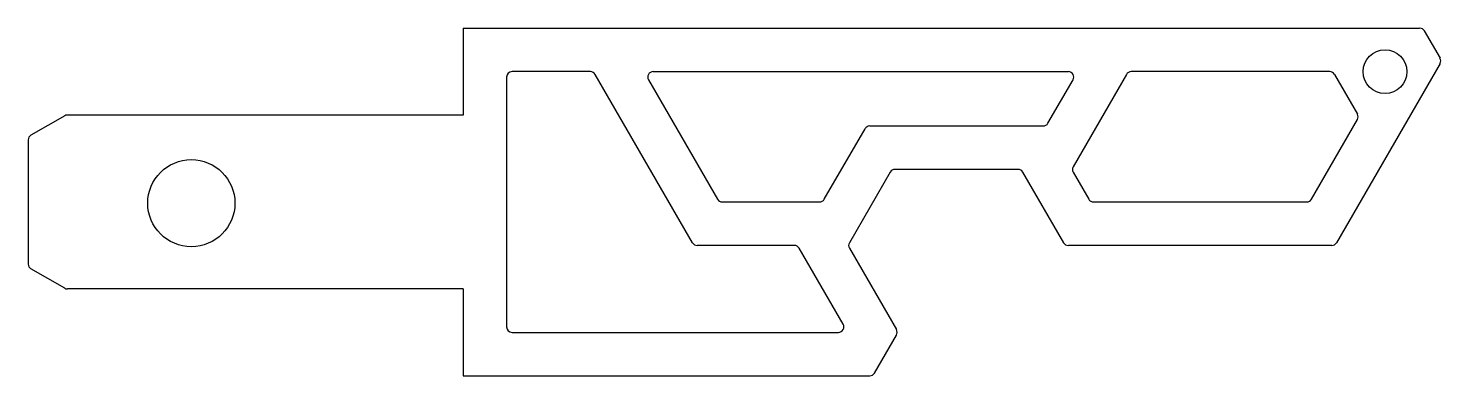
# Model space of a CAD drawing. Header units: millimetres. Extents: x -40 to 90, y -16 to 16.
import ezdxf

# ---------------------------------------------------------------- set-up
doc = ezdxf.new("R2010")
doc.units = ezdxf.units.MM

msp = doc.modelspace()

# ---------------------------------------------------------------- linework, layer by layer
at = {"color": 7, "linetype": 'Continuous', "lineweight": 25}
for p, q in [((0, 16), (0, 8)), ((0, 16), (87.98, 16)), ((88.41, 15.75), (89.86, 13.25)), ((11.71, 12), (4.5, 12)), ((21.09, -3.75), (12.14, 11.75)), ((17.48, 12), (55.67, 12)), ((61.01, 11.75), (56.1, 3.25)), ((79.71, 12), (61.44, 12)), ((80.14, 11.75), (82.26, 8.09)), ((89.86, 12.75), (80.33, -3.75)), ((4, 11.5), (4, -11.5)), ((17.05, 11.25), (23.4, 0.25)), ((53.79, 7.25), (56.1, 11.25)), ((-36.65, 7.93), (-39.75, 6.14)), ((0, 8), (-36.4, 8)), ((33.22, 0.25), (36.97, 6.75)), ((37.4, 7), (53.36, 7)), ((78.02, 0.25), (82.26, 7.59)), ((-40, 5.71), (-40, -5.71)), ((39.28, 2.75), (35.53, -3.75)), ((51.05, 3), (39.71, 3)), ((55.24, -3.75), (51.48, 2.75)), ((56.1, 2.75), (57.55, 0.25)), ((23.84, 0), (32.78, 0)), ((57.98, 0), (77.59, 0)), ((30.47, -4), (21.53, -4)), ((34.95, -11.25), (30.91, -4.25)), ((35.53, -4.25), (39.86, -11.75)), ((79.9, -4), (55.67, -4)), ((-36.65, -7.93), (-39.75, -6.14)), ((0, -8), (-36.4, -8)), ((0, -8), (0, -16)), ((4.5, -12), (34.52, -12)), ((37.83, -15.75), (39.86, -12.25)), ((0, -16), (37.4, -16))]:
    msp.add_line(p, q, dxfattribs=at)
for centre, radius in [((84.8, 12), 2.01), ((-25, -0.11), 4.01)]:
    msp.add_circle(centre, radius, dxfattribs=at)
for centre, start, end in [((87.98, 15.5), 30, 90), ((89.42, 13), 330, 30), ((4.5, 11.5), 90, 180), ((11.71, 11.5), 30, 90), ((17.48, 11.5), 90, 210), ((55.67, 11.5), 330, 90), ((61.44, 11.5), 90, 150), ((79.71, 11.5), 30, 90), ((-36.4, 7.5), 90, 120), ((81.82, 7.84), 330, 30), ((37.4, 6.5), 90, 150), ((53.36, 7.5), 270, 330), ((-39.5, 5.71), 120, 180), ((39.71, 2.5), 90, 150), ((51.05, 2.5), 30, 90), ((56.54, 3), 150, 210), ((23.84, 0.5), 210, 270), ((32.78, 0.5), 270, 330), ((57.98, 0.5), 210, 270), ((77.59, 0.5), 270, 330), ((21.53, -3.5), 210, 270), ((35.96, -4), 150, 210), ((55.67, -3.5), 210, 270), ((79.9, -3.5), 270, 330), ((30.47, -4.5), 30, 90), ((-39.5, -5.71), 180, 240), ((-36.4, -7.5), 240, 270), ((4.5, -11.5), 180, 270), ((34.52, -11.5), 270, 30), ((39.42, -12), 330, 30), ((37.4, -15.5), 270, 330)]:
    msp.add_arc(centre, 0.5, start, end, dxfattribs=at)

doc.saveas('drawing.dxf')
